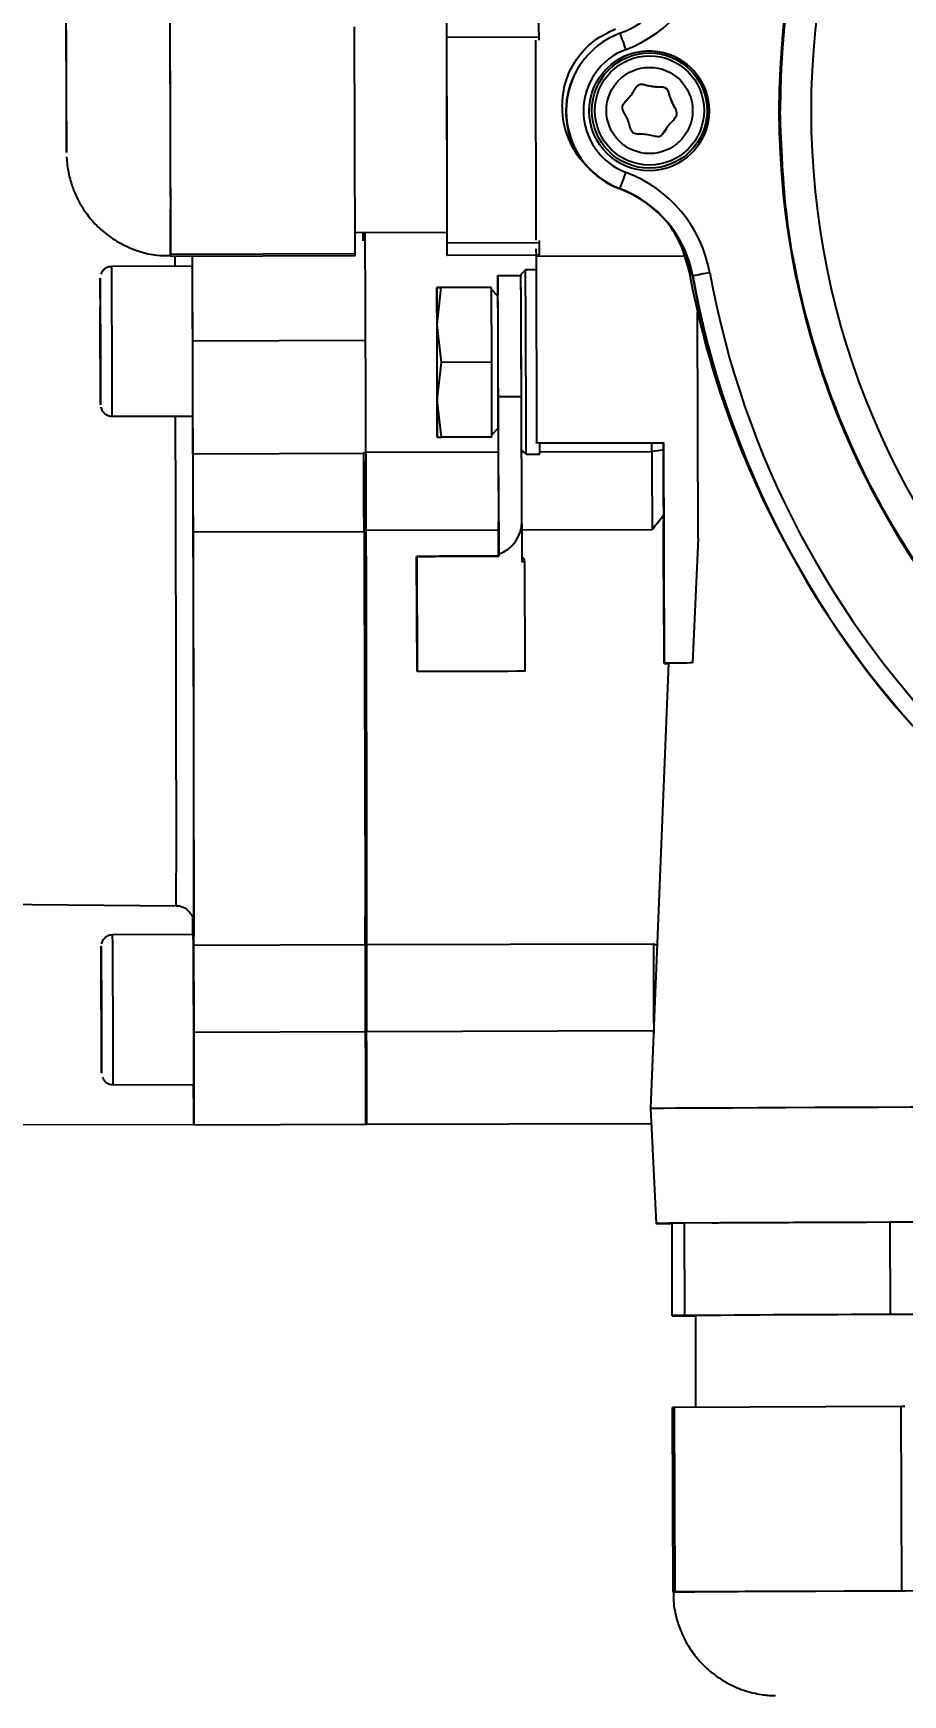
# Model space of a CAD drawing. Header units: millimetres. Extents: x 2320 to 4000, y 933 to 2121.
# Drawn here: x 3352.7 to 3428.1, y 1756.1 to 1900.3 of the extents above; entities that cross this region are included whole.
import ezdxf

# ---------------------------------------------------------------- set-up
doc = ezdxf.new("R2010")
doc.units = ezdxf.units.MM
doc.layers.add('标注', color=3, linetype='Continuous', lineweight=13)
doc.styles.add('SLDTEXTSTYLE1', font='txt.shx', dxfattribs={"width": 0.7, "bigfont": 'gbcbig.shx'})
doc.dimstyles.new('SLDDIMSTYLE12$0', dxfattribs={"dimtxt": 12, "dimasz": 10, "dimexe": 0, "dimexo": 0.0625, "dimgap": 0.875, "dimtad": 1, "dimdec": 1, "dimlfac": 1.8, "dimrnd": 1e-09, "dimzin": 12, "dimdsep": 46, "dimtxsty": 'SLDTEXTSTYLE1', "dimcen": 0.09, "dimdle": 8.16, "dimclrd": 3, "dimclre": 3, "dimadec": 0, "dimazin": 3, "dimtfac": 1, "dimtdec": 1, "dimtofl": 0, "dimtmove": 0, "dimatfit": 3, "dimfxl": 0, "dimfrac": 2, "dimtolj": 1, "dimlwd": 5, "dimlwe": 5, "dimarcsym": 0})

# ---------------------------------------------------------------- blocks, each defined once
blk = doc.blocks.new('*D49')
at = {"layer": 'Defpoints', "color": 0, "transparency": 16777216}
for p in [(3366.22, 1941.58), (3226.57, 1805.58), (3366.62, 1805.58)]:
    blk.add_point(p, dxfattribs=at)
at = {"layer": '标注', "color": 3, "lineweight": 5, "transparency": 16777216}
blk.add_line((3366.16, 1941.58), (3226.57, 1941.58), dxfattribs=at)
at = {"layer": '标注', "color": 3, "linetype": 'Continuous', "lineweight": 5, "transparency": 16777216}
for p, q in [((3226.57, 1931.58), (3226.57, 1815.58)), ((3366.55, 1805.58), (3226.57, 1805.58))]:
    blk.add_line(p, q, dxfattribs=at)
at = {"layer": '标注', "color": 3, "transparency": 16777216}
for points in [[(3224.9, 1931.58), (3228.24, 1931.58), (3226.57, 1941.58)], [(3224.9, 1815.58), (3228.24, 1815.58), (3226.57, 1805.58)]]:
    blk.add_solid(points, dxfattribs=at)
at = {"layer": '标注', "color": 0, "transparency": 16777216, "insert": (3220.69, 1873.58), "char_height": 10, "attachment_point": 5, "rotation": 90, "style": 'SLDTEXTSTYLE1'}
blk.add_mtext('\\A1;136', dxfattribs=at)

msp = doc.modelspace()

# ---------------------------------------------------------------- linework, layer by layer
at = {"color": 7, "linetype": 'Continuous', "lineweight": 25}
for p, q in [((3364.589, 1890.962), (3364.568, 1900.798)), ((3380.61, 1881.176), (3380.568, 1900.849)), ((3388.57, 1899.964), (3396.57, 1899.99)), ((3388.608, 1882.111), (3388.57, 1899.964)), ((3396.57, 1899.688), (3396.57, 1899.99)), ((3400.798, 1898.398), (3400.775, 1898.373)), ((3404.372, 1894.696), (3404.038, 1894.32)), ((3404.376, 1894.693), (3404.379, 1894.697)), ((3398.569, 1893.934), (3398.569, 1893.885)), ((3407.272, 1891.525), (3407.802, 1892.325)), ((3407.802, 1892.325), (3407.942, 1892.484)), ((3407.942, 1892.491), (3407.938, 1892.487)), ((3364.61, 1881.126), (3364.589, 1890.962)), ((3403.571, 1886.79), (3403.594, 1886.815)), ((3380.606, 1883.013), (3388.584, 1883.038)), ((3388.563, 1883.038), (3388.566, 1882.111)), ((3388.608, 1882.111), (3396.608, 1882.136)), ((3396.308, 1881.599), (3396.31, 1880.941)), ((3396.608, 1882.136), (3396.608, 1882.301)), ((3408.963, 1881.636), (3409.605, 1879.645)), ((3366.482, 1880.079), (3359.482, 1880.057)), ((3364.591, 1880.962), (3364.61, 1880.962)), ((3364.61, 1881.126), (3380.61, 1881.176)), ((3364.61, 1880.962), (3380.61, 1881.013)), ((3364.984, 1880.074), (3364.981, 1880.963)), ((3366.465, 1880.968), (3366.468, 1880.079)), ((3388.573, 1881.038), (3388.608, 1881.038)), ((3388.608, 1881.038), (3396.608, 1881.063)), ((3396.309, 1881.028), (3396.313, 1879.76)), ((3396.31, 1880.941), (3409.244, 1880.982)), ((3396.31, 1880.941), (3396.361, 1864.74)), ((3394.996, 1879.256), (3392.996, 1879.249)), ((3395.395, 1879.757), (3394.996, 1879.356)), ((3396.313, 1879.76), (3395.395, 1879.757)), ((3409.605, 1879.645), (3409.605, 1879.596)), ((3409.916, 1879.243), (3409.893, 1879.217)), ((3387.7, 1878.233), (3387.7, 1878.233)), ((3387.72, 1874.983), (3388.072, 1878.234)), ((3392.393, 1878.247), (3388.059, 1878.234)), ((3392.406, 1878.247), (3388.072, 1878.234)), ((3392.393, 1878.247), (3392.406, 1878.247)), ((3392.406, 1878.247), (3392.433, 1871.747)), ((3393.002, 1877.484), (3392.407, 1878.076)), ((3358.49, 1876.548), (3358.496, 1876.559)), ((3358.497, 1873.543), (3358.49, 1876.548)), ((3358.496, 1876.548), (3358.49, 1876.548)), ((3358.496, 1876.559), (3358.508, 1873.564)), ((3410.387, 1856.464), (3410.325, 1876.135)), ((3388.099, 1871.734), (3387.72, 1874.983)), ((3358.509, 1870.548), (3358.497, 1873.543)), ((3358.508, 1873.543), (3358.497, 1873.543)), ((3358.508, 1873.564), (3358.515, 1870.559)), ((3381.52, 1873.626), (3366.52, 1873.579)), ((3387.74, 1868.483), (3388.099, 1871.734)), ((3392.433, 1871.747), (3388.099, 1871.734)), ((3392.433, 1871.747), (3392.447, 1865.247)), ((3358.515, 1870.559), (3358.509, 1870.548)), ((3388.113, 1865.234), (3387.74, 1868.483)), ((3393.041, 1868.776), (3395.041, 1868.782)), ((3393.079, 1855.095), (3393.041, 1868.776)), ((3395.071, 1857.929), (3395.041, 1868.782)), ((3359.523, 1867.057), (3366.523, 1867.079)), ((3392.447, 1865.419), (3393.038, 1866.014)), ((3393.027, 1866.003), (3393.065, 1855.095)), ((3387.74, 1865.233), (3387.74, 1865.233)), ((3392.447, 1865.247), (3388.113, 1865.234)), ((3395.054, 1864.145), (3395.445, 1863.757)), ((3396.361, 1864.74), (3407.361, 1864.775)), ((3396.361, 1864.729), (3396.361, 1864.74)), ((3407.361, 1864.737), (3396.649, 1864.703)), ((3407.361, 1864.775), (3407.421, 1845.645)), ((3407.361, 1864.775), (3407.361, 1864.737)), ((3407.421, 1845.607), (3407.361, 1864.737)), ((3381.537, 1863.825), (3366.537, 1863.778)), ((3381.537, 1863.938), (3393.034, 1863.974)), ((3395.055, 1863.98), (3395.22, 1863.981)), ((3395.445, 1863.757), (3396.645, 1863.761)), ((3396.648, 1863.985), (3406.363, 1864.016)), ((3407.37, 1861.77), (3407.37, 1861.779)), ((3407.37, 1861.779), (3407.372, 1861.083)), ((3407.372, 1861.075), (3407.37, 1861.77)), ((3407.372, 1861.083), (3407.372, 1861.075)), ((3407.376, 1859.965), (3407.376, 1859.979)), ((3407.376, 1859.979), (3407.378, 1859.218)), ((3407.378, 1859.204), (3407.376, 1859.965)), ((3407.376, 1859.965), (3407.376, 1859.965)), ((3407.378, 1859.218), (3407.378, 1859.204)), ((3381.545, 1857.04), (3366.545, 1856.993)), ((3393.058, 1857.175), (3381.545, 1857.139)), ((3393.057, 1857.923), (3393.07, 1857.923)), ((3393.066, 1854.923), (3393.057, 1857.923)), ((3393.07, 1857.923), (3393.079, 1854.923)), ((3395.067, 1857.752), (3395.077, 1854.429)), ((3406.384, 1857.217), (3395.068, 1857.181)), ((3407.382, 1857.891), (3407.385, 1857.046)), ((3407.382, 1857.873), (3407.382, 1857.891)), ((3407.385, 1857.028), (3407.382, 1857.873)), ((3407.382, 1857.873), (3407.382, 1857.873)), ((3407.385, 1857.046), (3407.385, 1857.038)), ((3407.385, 1857.038), (3407.41, 1848.93)), ((3407.385, 1857.035), (3407.385, 1857.028)), ((3407.41, 1848.927), (3407.385, 1857.035)), ((3410.387, 1856.464), (3409.894, 1845.653)), ((3385.982, 1844.901), (3385.95, 1854.901)), ((3385.95, 1854.901), (3385.952, 1854.901)), ((3387.027, 1854.904), (3385.952, 1854.901)), ((3385.952, 1854.901), (3385.984, 1844.901)), ((3393.065, 1855.095), (3393.066, 1854.923)), ((3393.065, 1855.095), (3393.065, 1855.095)), ((3393.066, 1854.923), (3393.066, 1854.923)), ((3393.079, 1855.095), (3393.079, 1855.095)), ((3393.08, 1854.923), (3393.079, 1855.095)), ((3393.079, 1854.923), (3393.08, 1854.923)), ((3395.367, 1844.93), (3395.337, 1854.43)), ((3407.41, 1848.93), (3407.41, 1848.927)), ((3407.822, 1845.63), (3406.258, 1807.014)), ((3409.894, 1845.653), (3407.421, 1845.645)), ((3407.421, 1845.645), (3407.421, 1845.607)), ((3407.421, 1845.607), (3407.822, 1845.608)), ((3385.982, 1844.901), (3385.984, 1844.901)), ((3254.431, 1825.596), (3365.075, 1824.592)), ((3366.563, 1823.102), (3366.561, 1823.098)), ((3366.565, 1822.079), (3359.565, 1822.057)), ((3381.596, 1821.186), (3366.596, 1821.139)), ((3381.596, 1821.217), (3406.497, 1821.296)), ((3406.497, 1821.296), (3406.832, 1821.168)), ((3358.574, 1819.018), (3358.585, 1817.295)), ((3358.575, 1817.276), (3358.574, 1819.018)), ((3358.585, 1813.812), (3358.575, 1817.276)), ((3358.585, 1817.276), (3358.575, 1817.276)), ((3358.585, 1817.295), (3358.596, 1813.831)), ((3358.596, 1812.09), (3358.585, 1813.812)), ((3358.596, 1813.812), (3358.585, 1813.812)), ((3358.596, 1813.831), (3358.596, 1812.09)), ((3406.521, 1813.736), (3381.608, 1813.657)), ((3406.521, 1813.736), (3406.522, 1813.516)), ((3381.608, 1813.639), (3366.608, 1813.592)), ((3359.606, 1809.057), (3366.606, 1809.079)), ((3406.258, 1807.014), (3406.726, 1797.015)), ((3366.617, 1805.579), (3381.616, 1805.626)), ((3381.546, 1805.626), (3406.32, 1805.704)), ((3408.14, 1789.039), (3408.115, 1797.039)), ((3408.115, 1797.039), (3408.115, 1797.001)), ((3408.14, 1789.001), (3408.115, 1797.001)), ((3427.042, 1797.122), (3409.188, 1797.046)), ((3409.213, 1789.046), (3409.188, 1797.046)), ((3427.067, 1789.122), (3427.042, 1797.122)), ((3408.14, 1789.039), (3408.14, 1789.001)), ((3427.067, 1789.122), (3409.213, 1789.046)), ((3409.213, 1789.001), (3410.14, 1789.002)), ((3410.14, 1789.026), (3410.165, 1781.05)), ((3408.216, 1765.041), (3408.165, 1781.041)), ((3408.165, 1781.041), (3408.165, 1780.999)), ((3408.216, 1764.999), (3408.165, 1780.999)), ((3428.001, 1781.126), (3408.329, 1781.042)), ((3408.38, 1765.043), (3408.329, 1781.042)), ((3428.052, 1765.126), (3428.001, 1781.126)), ((3408.216, 1765.041), (3408.216, 1765.02)), ((3408.216, 1765.02), (3408.216, 1764.999)), ((3418.216, 1765.084), (3408.38, 1765.043)), ((3428.052, 1765.126), (3418.216, 1765.084))]:
    msp.add_line(p, q, dxfattribs=at)
at = {"color": 7, "linetype": 'Continuous', "lineweight": 25, "flags": 128}
for points in [[(3364.589, 1890.962), (3364.584, 1893.309), (3364.577, 1895.786), (3364.57, 1898.352), (3364.562, 1900.962), (3364.554, 1903.573), (3364.545, 1906.139), (3364.536, 1908.616), (3364.526, 1910.962)], [(3355.507, 1901.905), (3355.514, 1899.963), (3355.52, 1898.055), (3355.527, 1896.252), (3355.534, 1894.618), (3355.541, 1893.212), (3355.547, 1892.086), (3355.553, 1891.279), (3355.557, 1890.821), (3355.561, 1890.728), (3355.563, 1891.005), (3355.565, 1891.64), (3355.564, 1892.611), (3355.563, 1893.883), (3355.56, 1895.41), (3355.556, 1897.137), (3355.551, 1899), (3355.546, 1900.934)], [(3388.57, 1899.964), (3388.569, 1900.233), (3388.568, 1900.501), (3388.567, 1900.769), (3388.566, 1901.038), (3388.566, 1901.306), (3388.565, 1901.574), (3388.564, 1901.843), (3388.563, 1902.111)], [(3396.57, 1899.99), (3396.569, 1900.258), (3396.568, 1900.526), (3396.567, 1900.794), (3396.566, 1901.063), (3396.566, 1901.331), (3396.565, 1901.6), (3396.564, 1901.868), (3396.563, 1902.136)], [(3355.562, 1889.95), (3355.562, 1889.945), (3355.563, 1889.941)], [(3364.61, 1880.962), (3364.61, 1880.983), (3364.61, 1881.003), (3364.61, 1881.023), (3364.61, 1881.044), (3364.61, 1881.064), (3364.61, 1881.085), (3364.61, 1881.105), (3364.61, 1881.126)], [(3380.61, 1881.013), (3380.61, 1881.033), (3380.61, 1881.053), (3380.61, 1881.074), (3380.61, 1881.094), (3380.61, 1881.115), (3380.61, 1881.135), (3380.61, 1881.156), (3380.61, 1881.176)], [(3358.489, 1878.758), (3358.488, 1878.871), (3358.485, 1879.053), (3358.485, 1879.053)], [(3393.041, 1868.776), (3393.037, 1870.349), (3393.032, 1871.989), (3393.027, 1873.618), (3393.021, 1875.157), (3393.015, 1876.532), (3393.009, 1877.677), (3393.004, 1878.536), (3393, 1879.069), (3392.996, 1879.249), (3392.994, 1879.069), (3392.993, 1878.536), (3392.993, 1877.677), (3392.994, 1877.553)], [(3395.033, 1871.756), (3395.028, 1873.389), (3395.022, 1874.947), (3395.016, 1876.355), (3395.01, 1877.548), (3395.005, 1878.47), (3395, 1879.079), (3394.997, 1879.344), (3394.994, 1879.256)], [(3358.52, 1868.054), (3358.52, 1868.054), (3358.521, 1868.09)], [(3365.075, 1824.592), (3365.079, 1824.636), (3365.085, 1824.989), (3365.089, 1825.692), (3365.093, 1826.739), (3365.095, 1828.124), (3365.097, 1829.837), (3365.096, 1831.865), (3365.095, 1834.193), (3365.092, 1836.805), (3365.088, 1839.682), (3365.083, 1842.803), (3365.077, 1846.145), (3365.07, 1849.686), (3365.061, 1853.398), (3365.052, 1857.256), (3365.041, 1861.232), (3365.03, 1865.296), (3365.025, 1867.074)], [(3366.509, 1867.079), (3366.515, 1865.047), (3366.527, 1860.858), (3366.537, 1856.761), (3366.547, 1852.785), (3366.556, 1848.959), (3366.564, 1845.31), (3366.57, 1841.865), (3366.575, 1838.648), (3366.579, 1835.683), (3366.582, 1832.992), (3366.583, 1830.592), (3366.584, 1828.502), (3366.582, 1826.737), (3366.58, 1825.31), (3366.576, 1824.23), (3366.571, 1823.506), (3366.565, 1823.142), (3366.563, 1823.102)], [(3406.363, 1864.016), (3406.361, 1864.593), (3406.361, 1864.733)], [(3407.363, 1864.118), (3407.338, 1864.113), (3406.363, 1864.016)], [(3406.363, 1864.016), (3406.364, 1863.663), (3406.365, 1863.144), (3406.368, 1862.466), (3406.37, 1861.643), (3406.373, 1860.689), (3406.377, 1859.62), (3406.38, 1858.456), (3406.384, 1857.217)], [(3366.545, 1856.993), (3366.555, 1852.863), (3366.565, 1848.866), (3366.573, 1845.025), (3366.581, 1841.367), (3366.587, 1837.914), (3366.592, 1834.688), (3366.596, 1831.71), (3366.598, 1828.999), (3366.6, 1826.571), (3366.6, 1824.444), (3366.599, 1822.629), (3366.596, 1821.139)], [(3381.545, 1857.04), (3381.555, 1852.91), (3381.565, 1848.913), (3381.573, 1845.072), (3381.581, 1841.414), (3381.587, 1837.961), (3381.592, 1834.735), (3381.596, 1831.757), (3381.598, 1829.046), (3381.6, 1826.619), (3381.6, 1824.491), (3381.598, 1822.676), (3381.596, 1821.186)], [(3385.95, 1854.901), (3386.22, 1854.901), (3386.767, 1854.903), (3387.557, 1854.906), (3388.539, 1854.909), (3389.652, 1854.912), (3390.827, 1854.916), (3391.989, 1854.92), (3393.066, 1854.923)], [(3393.08, 1854.923), (3392.004, 1854.92), (3390.843, 1854.916), (3389.668, 1854.912), (3388.553, 1854.909), (3387.569, 1854.906), (3386.777, 1854.903), (3386.226, 1854.901), (3385.952, 1854.901)], [(3387.025, 1854.904), (3387.332, 1854.905), (3387.932, 1854.907), (3388.771, 1854.909), (3389.775, 1854.913), (3390.856, 1854.916), (3391.916, 1854.919), (3392.862, 1854.922), (3393.079, 1854.923)], [(3393.079, 1854.923), (3392.872, 1854.922), (3391.928, 1854.919), (3390.868, 1854.916), (3389.787, 1854.913), (3388.782, 1854.909), (3387.94, 1854.907), (3387.337, 1854.905), (3387.027, 1854.904)], [(3393.079, 1854.923), (3393.075, 1854.923), (3393.066, 1854.923)], [(3395.337, 1854.43), (3395.321, 1854.43), (3395.272, 1854.43), (3395.191, 1854.43), (3395.077, 1854.429)], [(3395.367, 1844.93), (3395.191, 1844.93), (3394.673, 1844.928), (3393.851, 1844.925), (3392.789, 1844.922), (3391.565, 1844.918), (3390.273, 1844.914), (3389.011, 1844.91), (3387.873, 1844.907), (3386.946, 1844.904), (3386.3, 1844.902), (3385.984, 1844.901)], [(3366.531, 1822.079), (3366.527, 1822.629), (3366.521, 1823.517)], [(3358.602, 1810.054), (3358.604, 1810.246), (3358.605, 1810.799), (3358.604, 1811.677), (3358.602, 1812.819), (3358.599, 1814.147), (3358.595, 1815.571), (3358.59, 1816.994), (3358.585, 1818.319), (3358.58, 1819.455), (3358.575, 1820.325), (3358.571, 1820.871), (3358.568, 1821.054), (3358.566, 1820.862), (3358.565, 1820.308), (3358.566, 1819.43), (3358.568, 1818.289), (3358.572, 1816.96), (3358.576, 1815.536), (3358.581, 1814.113), (3358.586, 1812.789), (3358.591, 1811.652), (3358.595, 1810.782), (3358.599, 1810.237), (3358.602, 1810.054)], [(3406.497, 1821.296), (3406.499, 1820.809), (3406.501, 1820.163), (3406.503, 1819.368), (3406.506, 1818.438), (3406.509, 1817.391), (3406.513, 1816.245), (3406.517, 1815.019), (3406.521, 1813.736)], [(3366.608, 1813.592), (3366.613, 1811.723), (3366.617, 1810.001), (3366.62, 1808.493), (3366.621, 1807.255), (3366.621, 1806.336), (3366.619, 1805.77), (3366.617, 1805.579), (3366.613, 1805.77), (3366.608, 1806.336), (3366.602, 1807.255), (3366.595, 1808.493), (3366.592, 1809.079)], [(3406.258, 1807.014), (3406.303, 1807.017), (3406.659, 1807.023), (3407.364, 1807.03), (3408.409, 1807.039), (3409.775, 1807.048), (3411.442, 1807.057), (3413.381, 1807.067), (3415.563, 1807.077), (3417.951, 1807.087), (3420.508, 1807.098), (3423.192, 1807.108), (3425.961, 1807.117), (3428.769, 1807.126), (3431.571, 1807.135), (3434.323, 1807.142), (3436.981, 1807.149), (3439.5, 1807.155), (3441.842, 1807.159), (3443.968, 1807.162), (3445.844, 1807.164), (3447.44, 1807.165), (3448.73, 1807.164), (3449.694, 1807.162)], [(3429.188, 1797.129), (3428.92, 1797.128), (3428.652, 1797.127), (3428.383, 1797.126), (3428.115, 1797.125), (3427.846, 1797.124), (3427.578, 1797.123), (3427.31, 1797.123), (3427.042, 1797.122)], [(3429.213, 1789.129), (3428.945, 1789.128), (3428.677, 1789.127), (3428.408, 1789.126), (3428.14, 1789.125), (3427.872, 1789.124), (3427.603, 1789.124), (3427.335, 1789.123), (3427.067, 1789.122)], [(3408.329, 1781.042), (3408.308, 1781.042), (3408.288, 1781.042), (3408.267, 1781.042), (3408.247, 1781.042), (3408.226, 1781.042), (3408.206, 1781.042), (3408.186, 1781.042), (3408.165, 1781.041)], [(3428.329, 1781.127), (3428.288, 1781.127), (3428.247, 1781.126), (3428.206, 1781.126), (3428.165, 1781.126), (3428.124, 1781.126), (3428.083, 1781.126), (3428.042, 1781.126), (3428.001, 1781.126)], [(3408.38, 1765.043), (3408.359, 1765.042), (3408.338, 1765.042), (3408.318, 1765.042), (3408.297, 1765.042), (3408.277, 1765.042), (3408.256, 1765.042), (3408.236, 1765.042), (3408.216, 1765.041)], [(3438.216, 1765.147), (3435.869, 1765.142), (3433.392, 1765.136), (3430.826, 1765.129), (3428.216, 1765.121), (3425.605, 1765.112), (3423.039, 1765.103), (3420.562, 1765.094), (3418.216, 1765.084)], [(3428.379, 1765.127), (3428.338, 1765.127), (3428.297, 1765.127), (3428.257, 1765.126), (3428.216, 1765.126), (3428.175, 1765.126), (3428.134, 1765.126), (3428.093, 1765.126), (3428.052, 1765.126)]]:
    msp.add_lwpolyline(points, dxfattribs=at)
at = {"color": 7, "linetype": 'Continuous', "lineweight": 25}
for centre, radius in [((3488.628, 1893.558), 71.202), ((3406.128, 1893.558), 5.2), ((3406.154, 1893.586), 5), ((3406.159, 1893.592), 4.739), ((3406.16, 1893.594), 3.742)]:
    msp.add_circle(centre, radius, dxfattribs=at)
for centre, radius, start, end in [((3488.63, 1893.56), 71.137, 270.00008, 179.99995), ((3488.635, 1893.566), 68.457, 90.00009, 359.99993), ((6112.313, 1909.667), 2756.822, 179.953718, 180.409783), ((3400.077, 1909.657), 10, 290.58662, 349.69397), ((3400.08, 1909.66), 11.5, 290.58662, 349.69398), ((1640.939, 1892.891), 1714.626, 359.901422, 0.268769), ((953.408, 1888.566), 2435.183, 359.869926, 0.293437), ((3406.125, 1893.555), 7.2, 110.58678, 249.4134), ((3249.752, 1841.311), 164.762, 20.45627, 20.97729), ((3406.128, 1893.558), 5.7, 110.58679, 249.4134), ((3406.119, 1893.549), 5.2, 317.72621, 137.72594), ((3406.102, 1893.53), 7.2, 137.72619, 249.41336), ((3405.769, 1893.897), 7.2, 180.09019, 224.23125), ((2266.93, 1885.779), 1097.672, 359.74859, 0.270567), ((3027.714, 2029.205), 401.946, 339.2524, 339.46673), ((3400.08, 1877.456), 11.5, 10.30623, 69.41324), ((3400.054, 1877.428), 10, 10.30621, 69.41324), ((3400.077, 1877.454), 10, 10.30623, 69.41324), ((803.138, 1867.116), 2578.39, 0.144658, 0.35331), ((3399.772, 1877.776), 10, 10.48648, 37.80325), ((5021.264, 1891.57), 1632.725, 180.331938, 180.3696), ((1755.929, 1881.301), 1632.68, 359.990748, 0.02841), ((1763.929, 1881.327), 1632.68, 359.990748, 0.02841), ((2311.49, 1871.714), 1048.025, 0.10183, 0.45607), ((2318.958, 1871.738), 1047.557, 0.101779, 0.456178), ((-851.294, 1860.809), 4217.833, 0.173468, 0.27385), ((4662.579, 1877.665), 1304.095, 179.939016, 180.422274), ((2001.313, 1870.223), 1357.203, 0.141342, 0.360319), ((1933.642, 1867.772), 1461.4, 0.039606, 0.45024), ((2360.491, 1870.72), 1034.943, 0.057391, 0.500284), ((3488.268, 1894.156), 80, 190.48648, 208.29542), ((3488.602, 1893.53), 80, 190.3062, 221.34361), ((3454.703, 1639.252), 244.134, 100.21812, 100.57087), ((3488.626, 1893.555), 80, 190.30621, 259.69381), ((3488.628, 1893.558), 78.5, 190.30621, 259.69381), ((3744.44, 1876.667), 356.743, 179.74859, 180.27057), ((3030.965, 1874.424), 356.755, 0.08979, 0.61175), ((2137.835, 1867.804), 1255.204, 359.918306, 0.441874), ((6872.65, 1882.692), 3484.958, 180.126742, 180.233607), ((-97.21, 1860.774), 3484.958, 0.126742, 0.233607), ((2398.321, 1869.276), 960.201, 359.929219, 0.25625), ((2588.652, 1869.214), 770.874, 359.839675, 0.324314), ((2595.708, 1869.236), 770.817, 359.839654, 0.324328), ((1193.153, 1864.899), 2173.384, 359.970463, 0.228831), ((1208.153, 1864.946), 2173.384, 359.970463, 0.228831), ((-514.359, 1859.349), 3909.412, 0.132005, 0.18183), ((2360.517, 1866.285), 1034.931, 359.860064, 0.30296), ((3744.475, 1869.042), 356.755, 180.08979, 180.61175), ((3031.001, 1866.798), 356.743, 359.74859, 0.27057), ((3332.366, 1864.471), 64.283, 359.36654, 0.20631), ((4840.67, 1862.202), 1474.135, 179.938756, 180.202472), ((4855.67, 1862.25), 1474.135, 179.938756, 180.202472), ((3377.379, 1823.624), 10.831, 180.41895, 182.78629), ((1976.343, 1811.203), 1383.264, 359.911087, 0.449557), ((1983.502, 1811.226), 1383.105, 359.911064, 0.449596), ((5454.537, 1820.705), 2087.941, 179.988075, 180.195186), ((5469.537, 1820.752), 2087.941, 179.988075, 180.195186), ((2469.485, 1808.682), 912.136, 359.808041, 0.311374), ((3418.215, 303.35), 1493.723, 90.346246, 90.387413), ((3418.24, 295.35), 1493.723, 90.346246, 90.387413), ((3408.836, 3282.678), 1493.678, 269.973304, 270.014472), ((3430.339, -438.768), 2227.886, 90.056559, 90.519478), ((3419.645, 760.827), 1004.258, 90.081561, 90.652098)]:
    msp.add_arc(centre, radius, start, end, dxfattribs=at)
for centre, major_axis, ratio, start_param, end_param in [((3396.057, 1857.932), (2.128, -2.118), 0.9982824, 3.9286365, 4.0203054), ((3392.071, 1857.92), (2.112, 2.131), 0.9996447, 4.2654461, 5.4964055)]:
    msp.add_ellipse(centre, major_axis=major_axis, ratio=ratio, start_param=start_param, end_param=end_param, dxfattribs=at)
for points, knots in [([(3398.571, 1893.934), (3398.632, 1894.658), (3398.755, 1896.109), (3399.756, 1898.082), (3401.243, 1899.725), (3402.558, 1900.36), (3403.216, 1900.678)], [0, 0, 0, 0, 0.2490317, 0.4993545, 0.7496772, 1, 1, 1, 1]), ([(3396.251, 1899.688), (3396.252, 1899.365), (3396.257, 1897.789), (3396.265, 1895.003), (3396.277, 1891.466), (3396.287, 1888.188), (3396.296, 1885.309), (3396.302, 1883.341), (3396.305, 1882.53), (3396.305, 1882.353)], [0, 0, 0, 0, 0.0466301, 0.227282, 0.407934, 0.5885859, 0.7692378, 0.9498897, 1, 1, 1, 1]), ([(3407.805, 1892.329), (3407.651, 1892.045), (3407.467, 1891.705), (3407.139, 1891.396), (3406.88, 1891.314), (3406.304, 1891.444), (3405.664, 1891.576), (3405.042, 1891.559), (3404.708, 1891.647), (3404.536, 1891.882), (3404.425, 1892.193), (3404.304, 1892.733), (3404.004, 1893.25), (3403.773, 1893.704), (3403.785, 1893.975), (3403.996, 1894.374), (3404.592, 1894.799), (3404.85, 1895.485), (3405.182, 1895.792), (3405.44, 1895.873), (3406.017, 1895.744), (3406.657, 1895.611), (3407.278, 1895.628), (3407.613, 1895.54), (3407.784, 1895.305), (3407.896, 1894.995), (3408.017, 1894.455), (3408.317, 1893.937), (3408.548, 1893.484), (3408.536, 1893.213), (3408.321, 1892.816), (3408.04, 1892.551), (3407.805, 1892.329)], [0, 0, 0, 0, 0.0662649, 0.0793317, 0.0917493, 0.1205736, 0.1985399, 0.2267612, 0.2498448, 0.2658901, 0.2845053, 0.318085, 0.3794264, 0.4082507, 0.4206683, 0.4337351, 0.5, 0.5662649, 0.5793317, 0.5917493, 0.6205736, 0.6985399, 0.7267612, 0.7498448, 0.7658901, 0.7845053, 0.818085, 0.8794264, 0.9082507, 0.9206683, 0.9337351, 1, 1, 1, 1]), ([(3408.276, 1892.86), (3408.335, 1892.918), (3408.438, 1893.021), (3408.532, 1893.21), (3408.545, 1893.48), (3408.271, 1894.005), (3407.979, 1894.588), (3407.836, 1895.193), (3407.664, 1895.494), (3407.393, 1895.599), (3407.065, 1895.627), (3406.511, 1895.606), (3405.937, 1895.761), (3405.434, 1895.871), (3405.182, 1895.785), (3405.078, 1895.708), (3405.043, 1895.655), (3405.042, 1895.655)], [0, 0, 0, 0, 0.0442933, 0.0782703, 0.1105592, 0.1855092, 0.3882407, 0.461623, 0.521646, 0.5633676, 0.6117717, 0.6990871, 0.8585898, 0.9335398, 0.9658287, 0.9998057, 1, 1, 1, 1]), ([(3355.571, 1889.573), (3355.572, 1889.545), (3355.576, 1889.449), (3355.601, 1889.076), (3355.692, 1888.344), (3355.919, 1887.364), (3356.381, 1886.13), (3357.059, 1884.914), (3358.009, 1883.737), (3359.109, 1882.751), (3360.396, 1881.933), (3361.846, 1881.34), (3363.267, 1880.996), (3364.195, 1880.999), (3364.592, 1881.001)], [0, 0, 0, 0, 0.0097053, 0.0332249, 0.0826413, 0.1713125, 0.2497861, 0.3676399, 0.4710802, 0.5759853, 0.6863554, 0.7995369, 0.914206, 1, 1, 1, 1]), ([(3381.305, 1882.28), (3381.305, 1882.289), (3381.304, 1882.727), (3381.303, 1882.872), (3381.303, 1883.015)], [0, 0, 0, 0, 0.0204207, 1, 1, 1, 1]), ([(3359.472, 1880.044), (3359.365, 1880.038), (3359.157, 1880.026), (3358.897, 1879.88), (3358.712, 1879.704), (3358.598, 1879.534), (3358.557, 1879.422), (3358.54, 1879.377)], [0, 0, 0, 0, 0.2579388, 0.5046447, 0.7086223, 0.8810116, 1, 1, 1, 1]), ([(3388.072, 1878.234), (3388.066, 1878.234), (3387.84, 1878.233), (3387.769, 1878.233), (3387.7, 1878.233)], [0, 0, 0, 0, 0.0269952, 1, 1, 1, 1]), ([(3387.7, 1878.233), (3387.738, 1878.233), (3387.79, 1878.233), (3388.005, 1878.234), (3388.059, 1878.234)], [0, 0, 0, 0, 0.7469333, 1, 1, 1, 1]), ([(3358.543, 1867.856), (3358.55, 1867.823), (3358.579, 1867.677), (3358.706, 1867.445), (3358.951, 1867.215), (3359.231, 1867.074), (3359.434, 1867.071), (3359.521, 1867.07)], [0, 0, 0, 0, 0.0748294, 0.3354622, 0.5577007, 0.8095366, 1, 1, 1, 1]), ([(3387.74, 1865.233), (3387.81, 1865.233), (3387.88, 1865.233), (3388.107, 1865.234), (3388.113, 1865.234)], [0, 0, 0, 0, 0.97300478, 1, 1, 1, 1]), ([(3381.365, 1863.121), (3381.369, 1862.121), (3381.379, 1858.865), (3381.395, 1853.575), (3381.415, 1847.384), (3381.433, 1841.653), (3381.449, 1836.466), (3381.464, 1831.915), (3381.476, 1828.079), (3381.485, 1825.018), (3381.492, 1822.806), (3381.497, 1821.398), (3381.497, 1821.216), (3381.497, 1821.125)], [0, 0, 0, 0, 0.0424766, 0.138229, 0.2339813, 0.3297336, 0.425486, 0.5212383, 0.6169907, 0.712743, 0.8084953, 0.9042477, 1, 1, 1, 1]), ([(3407.38, 1858.479), (3407.342, 1858.429), (3407.017, 1858), (3406.681, 1857.584), (3406.384, 1857.217)], [0, 0, 0, 0, 0.1172043, 1, 1, 1, 1]), ([(3395.336, 1854.44), (3395.328, 1854.5), (3395.316, 1854.609), (3395.235, 1854.739), (3395.152, 1854.823), (3395.092, 1854.857), (3395.067, 1854.87)], [0, 0, 0, 0, 0.3380438, 0.6128668, 0.8421432, 1, 1, 1, 1]), ([(3409.894, 1845.653), (3409.256, 1845.648), (3408.052, 1845.639), (3407.937, 1845.633), (3407.883, 1845.63)], [0, 0, 0, 0, 0.5305833, 1, 1, 1, 1]), ([(3365.074, 1824.567), (3365.163, 1824.572), (3365.419, 1824.584), (3365.789, 1824.425), (3366.122, 1824.176), (3366.33, 1823.91), (3366.436, 1823.708), (3366.464, 1823.621), (3366.468, 1823.609)], [0, 0, 0, 0, 0.1450973, 0.4159266, 0.6355926, 0.8214957, 0.9758293, 1, 1, 1, 1]), ([(3381.497, 1821.125), (3381.497, 1821.219), (3381.497, 1821.406), (3381.494, 1822.353), (3381.49, 1823.37), (3381.49, 1823.626)], [0, 0, 0, 0, 0.4281403, 0.8562806, 1, 1, 1, 1]), ([(3381.497, 1821.155), (3381.495, 1821.821), (3381.493, 1822.514), (3381.49, 1823.579), (3381.49, 1823.618)], [0, 0, 0, 0, 0.9630145, 1, 1, 1, 1]), ([(3359.561, 1822.042), (3359.48, 1822.042), (3359.292, 1822.041), (3359.037, 1821.919), (3358.831, 1821.747), (3358.701, 1821.567), (3358.627, 1821.411), (3358.604, 1821.318), (3358.596, 1821.284)], [0, 0, 0, 0, 0.1819525, 0.4209904, 0.6165301, 0.781902, 0.919201, 1, 1, 1, 1]), ([(3381.5, 1820.243), (3381.5, 1820.181), (3381.501, 1820.04), (3381.502, 1819.773), (3381.502, 1819.625)], [0, 0, 0, 0, 0.4451848, 1, 1, 1, 1]), ([(3381.527, 1811.625), (3381.529, 1811.224), (3381.533, 1809.742), (3381.54, 1807.751), (3381.545, 1805.957), (3381.546, 1805.736), (3381.546, 1805.626)], [0, 0, 0, 0, 0.1102865, 0.4068576, 0.7034288, 1, 1, 1, 1]), ([(3358.678, 1809.702), (3358.714, 1809.617), (3358.79, 1809.439), (3359.02, 1809.227), (3359.3, 1809.077), (3359.512, 1809.071), (3359.608, 1809.068)], [0, 0, 0, 0, 0.2289572, 0.4785056, 0.7623915, 1, 1, 1, 1]), ([(3408.115, 1797.034), (3407.75, 1797.031), (3406.922, 1797.023), (3406.617, 1797.015), (3406.922, 1797.009), (3407.75, 1797.007), (3408.115, 1797.006)], [0, 0, 0, 0, 0.21992535, 0.5, 0.78007465, 1, 1, 1, 1]), ([(3424.985, 1797.113), (3424.729, 1797.112), (3423.058, 1797.107), (3420.089, 1797.095), (3416.325, 1797.08), (3413.43, 1797.066), (3412.081, 1797.059), (3411.602, 1797.056)], [0, 0, 0, 0, 0.0483966, 0.3163641, 0.5843316, 0.8522991, 1, 1, 1, 1]), ([(3408.258, 1765.02), (3408.249, 1764.764), (3408.22, 1763.962), (3408.499, 1762.665), (3409.024, 1761.217), (3409.75, 1759.958), (3410.606, 1758.892), (3411.548, 1758.02), (3412.53, 1757.336), (3413.506, 1756.826), (3414.434, 1756.472), (3415.271, 1756.249), (3415.965, 1756.128), (3416.479, 1756.075), (3416.794, 1756.057), (3416.95, 1756.052), (3417.042, 1756.049), (3417.08, 1756.049), (3417.099, 1756.048)], [0, 0, 0, 0, 0.0532322, 0.1667177, 0.2730474, 0.3732667, 0.4677947, 0.5566717, 0.6396428, 0.7161697, 0.7854007, 0.8460975, 0.8963537, 0.9322828, 0.9543996, 0.9681561, 0.9842549, 1, 1, 1, 1])]:
    msp.add_open_spline(points, degree=3, knots=knots, dxfattribs=at)
for points in [[(3488.63, 1822.423), (3485.526, 1822.541), (3479.318, 1822.776), (3470.166, 1824.665), (3461.329, 1827.647), (3452.96, 1831.779), (3445.201, 1836.962), (3438.185, 1843.115), (3432.032, 1850.131), (3426.849, 1857.89), (3422.716, 1866.26), (3419.735, 1875.096), (3417.845, 1884.249), (3417.611, 1890.456), (3417.493, 1893.56)], [(3381.384, 1857.138), (3381.382, 1857.964), (3381.376, 1859.617), (3381.37, 1861.642), (3381.365, 1863.203), (3381.364, 1863.692), (3381.363, 1863.937)], [(3381.384, 1857.138), (3381.391, 1855.066), (3381.404, 1850.922), (3381.422, 1845.095), (3381.439, 1839.659), (3381.455, 1834.715), (3381.469, 1830.324), (3381.48, 1826.568), (3381.49, 1823.432), (3381.495, 1821.955), (3381.497, 1821.217)], [(3381.521, 1813.657), (3381.518, 1814.514), (3381.513, 1816.227), (3381.506, 1818.429), (3381.5, 1820.214), (3381.498, 1820.883), (3381.497, 1821.217)], [(3381.502, 1819.625), (3381.502, 1819.566), (3381.503, 1819.448), (3381.506, 1818.526), (3381.51, 1817.205), (3381.515, 1815.633), (3381.52, 1814.06), (3381.524, 1812.736), (3381.527, 1811.809), (3381.527, 1811.687), (3381.527, 1811.625)], [(3381.546, 1805.626), (3381.546, 1805.742), (3381.545, 1805.974), (3381.54, 1807.76), (3381.531, 1810.361), (3381.524, 1812.558), (3381.521, 1813.657)]]:
    msp.add_open_spline(points, degree=3, dxfattribs=at)

# ---------------------------------------------------------------- dimensions: what is measured, and where the dimension line sits
at = {"layer": '标注'}
dim = msp.add_linear_dim(base=(3226.57, 1805.579), p1=(3366.221, 1941.578), p2=(3366.617, 1805.579), angle=90, text='136', dimstyle='SLDDIMSTYLE12$0', override={"dimtxt": 10, "dimtdec": 3, "dimtzin": 0}, dxfattribs=at)
dim.commit()
dim.dimension.update_dxf_attribs({"geometry": '*D49', "text_midpoint": (3220.695, 1873.579)})

doc.saveas('drawing.dxf')
